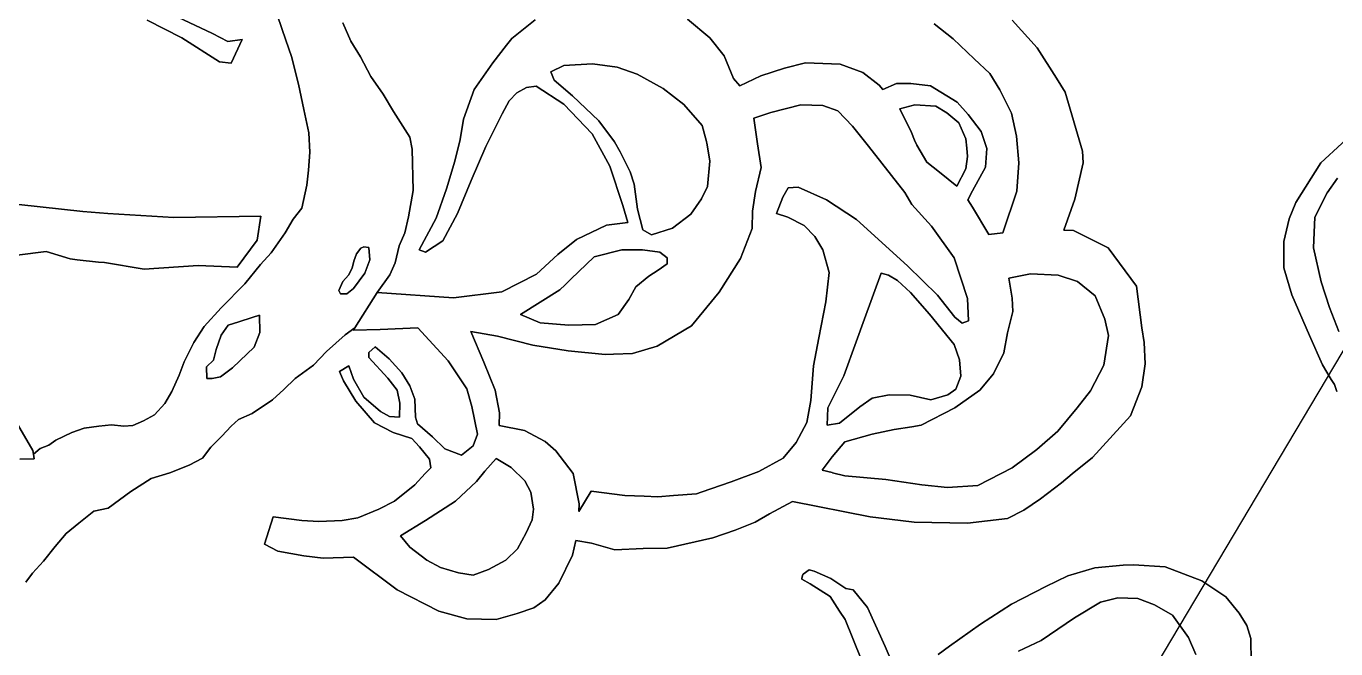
# Model space of a CAD drawing. Header units: inches. Extents: x 288635 to 1232953, y 676945 to 1655780.
# Drawn here: x 488074 to 512105, y 1268961 to 1280392 of the extents above; entities that cross this region are included whole.
import ezdxf

# ---------------------------------------------------------------- set-up
doc = ezdxf.new("R2010")
doc.units = ezdxf.units.IN
doc.header["$MEASUREMENT"] = 0
doc.layers.add('Images', color=7, linetype='Continuous')
picture_1 = doc.add_image_def('image6.jpg', size_in_pixel=(2592, 3907))
picture_2 = doc.add_image_def('image7.jpg', size_in_pixel=(2590, 3729))

msp = doc.modelspace()

# ---------------------------------------------------------------- linework, layer by layer
at = {"color": 1}
for points in [[(490443.3151, 1280755.0398), (491493.1839, 1280255.5054), (491772.5845, 1280111.5718), (492035.0516, 1280145.4385), (491836.9312, 1279713.299), (491618.4908, 1279738.6991), (490927.6094, 1280180.66), (490292.6082, 1280500.7006)], [(490292.6082, 1280500.7006), (490927.6094, 1280180.66), (491618.4908, 1279738.6991), (491836.9312, 1279713.299), (492035.0516, 1280145.4385), (491772.5845, 1280111.5718), (491493.1839, 1280255.5054), (490443.3151, 1280755.0398)], [(492683.1935, 1280580.1255), (492840.6738, 1280138.1646), (492942.274, 1279838.444), (493069.2742, 1279325.363), (493165.7944, 1278863.082), (493262.3146, 1278436.3612), (493277.5546, 1278080.7605), (493252.1546, 1277750.5598), (493226.7545, 1277476.2393), (493130.2343, 1277049.5184), (492972.754, 1276846.318), (492825.4337, 1276597.3975), (492571.4332, 1276231.6368), (492373.3128, 1276018.2763), (492088.8323, 1275662.6756), (491651.9514, 1275220.7147), (491342.0708, 1274880.3541), (491149.0304, 1274585.7135), (490971.23, 1274230.1128), (490879.7898, 1273986.2723), (490747.7096, 1273686.5517), (490615.6293, 1273468.1112), (490427.6689, 1273254.7508), (490229.5485, 1273148.0706), (490031.4281, 1273061.7104), (489863.7878, 1273046.4704), (489640.2674, 1273071.8704), (489406.5869, 1273046.4704), (489137.3464, 1273010.9103), (488913.8259, 1272929.6302), (488619.1853, 1272792.4699), (488489.6451, 1272701.6647), (488330.8947, 1272638.1646), (488206.3332, 1272536.2545), (488197.7742, 1272600.4465), (487720.2533, 1273423.4081)], [(488070.5442, 1270186.4247), (488187.3845, 1270348.985), (488390.5849, 1270567.4254), (488603.9453, 1270841.746), (488807.1457, 1271075.4265), (489040.8262, 1271268.4668), (489315.1467, 1271486.9073), (489579.3072, 1271542.7874), (489995.8681, 1271847.588), (490366.7088, 1272086.3485), (490712.1495, 1272193.0287), (491067.7502, 1272335.269), (491306.5107, 1272462.2692), (491463.991, 1272665.4696), (491667.1914, 1272863.59), (491834.8318, 1273046.4704), (491971.992, 1273168.3906), (492220.9125, 1273280.1509), (492596.8333, 1273534.1514), (492800.0337, 1273722.1117), (493008.3141, 1273925.3122), (493348.6748, 1274169.1526), (493587.4353, 1274418.0731), (493927.7959, 1274727.9538), (494104.7248, 1274854.6834), (494076.8679, 1274810.6306), (494569.6289, 1274825.8707), (495261.5987, 1274856.6249), (495817.1947, 1274250.5595), (496157.5554, 1273732.3985), (496254.0756, 1273407.2778), (496355.6758, 1272904.3568), (496274.3956, 1272685.9164), (496061.0352, 1272518.276), (495756.2346, 1272635.1163), (495527.6341, 1272853.5567), (495253.3136, 1273092.3172), (495217.7535, 1273214.2374), (495207.5935, 1273544.4381), (495111.0733, 1273788.2786), (494968.833, 1274027.0391), (494735.1525, 1274286.1196), (494476.072, 1274504.56), (494359.2318, 1274402.9598), (494364.3118, 1274311.5196), (494709.7525, 1273930.5189), (494882.4728, 1273706.9984), (494928.1929, 1273473.318), (494923.1129, 1273214.2374), (494740.2325, 1273224.3975), (494577.6722, 1273320.9177), (494267.7916, 1273579.9982), (494079.8312, 1273910.1988), (493993.471, 1274154.0393), (493825.8307, 1274052.4391), (493896.9508, 1273879.7188), (494125.5513, 1273508.878), (494465.912, 1273112.6372), (494806.2727, 1272929.7569), (495151.7134, 1272823.0767), (495293.9536, 1272670.6764), (495476.834, 1272442.0759), (495499.6941, 1272282.0556), (495395.5538, 1272177.9154), (495207.5935, 1271969.6349), (494831.6727, 1271674.9944), (494542.1121, 1271522.5941), (494161.1114, 1271365.1137), (493871.5508, 1271314.3136), (493444.8299, 1271299.0736), (493129.8693, 1271319.3936), (492606.6283, 1271385.4338), (492444.0679, 1270882.5128), (492692.9884, 1270755.5125), (493170.5094, 1270669.1523), (493526.1101, 1270628.5123), (494079.0641, 1270645.6414), (494881.7057, 1270046.2002), (495648.7872, 1269649.9594), (496161.8682, 1269512.7992), (496700.3493, 1269497.5591), (497081.3501, 1269609.3193), (497386.1507, 1269710.9196), (497594.4311, 1269863.3199), (497848.4316, 1270168.1205), (498097.3521, 1270681.2015), (498159.3323, 1270947.7163), (498446.5233, 1270903.2561), (498873.2441, 1270781.3359), (499396.4852, 1270801.6559), (499833.3661, 1270806.736), (500671.5677, 1270999.7763), (501083.0486, 1271136.9366), (501448.8093, 1271284.2569), (501712.9698, 1271436.6572), (502135.9602, 1271666.7235), (503558.363, 1271382.2429), (503711.3245, 1271363.9645), (504366.0847, 1271285.7227), (505346.5266, 1271265.4027), (506083.1281, 1271351.7628), (506382.8487, 1271509.2431), (506685.0523, 1271716.014), (507070.9014, 1272011.0871), (507266.7705, 1272174.7245), (507642.6912, 1272474.4451), (508338.6526, 1273241.5266), (508546.933, 1273769.8477), (508607.8556, 1274192.498), (508588.461, 1274587.149), (508546.933, 1274851.8898), (508445.3328, 1275618.9714), (507927.1718, 1276320.0128), (507292.1705, 1276640.0534), (507116.1891, 1276646.6693), (507315.3744, 1277218.5554), (507467.7747, 1277884.0368), (507456.9945, 1278095.3283), (507140.5842, 1279180.6827), (506980.0937, 1279438.5199), (506624.493, 1279997.321), (506167.2921, 1280505.322)], [(506167.2921, 1280505.322), (506624.493, 1279997.321), (506980.0937, 1279438.5199), (507140.5842, 1279180.6827), (507456.9945, 1278095.3283), (507467.7747, 1277884.0368), (507315.3744, 1277218.5554), (507116.1891, 1276646.6693), (507292.1705, 1276640.0534), (507292.1705, 1276640.0534), (507927.1718, 1276320.0128), (508445.3328, 1275618.9714), (508546.933, 1274851.8898), (508588.461, 1274587.149), (508607.8556, 1274192.498), (508546.933, 1273769.8477), (508338.6526, 1273241.5266), (507642.6912, 1272474.4451), (507266.7705, 1272174.7245), (507070.9014, 1272011.0871), (506685.0523, 1271716.014), (506382.8487, 1271509.2431), (506083.1281, 1271351.7628), (505346.5266, 1271265.4027), (504366.0847, 1271285.7227), (503711.3245, 1271363.9645), (503558.363, 1271382.2429), (502135.9602, 1271666.7235), (501712.9698, 1271436.6572), (501448.8093, 1271284.2569), (501083.0486, 1271136.9366), (500671.5677, 1270999.7763), (499833.3661, 1270806.736), (499396.4852, 1270801.6559), (498873.2441, 1270781.3359), (498446.5233, 1270903.2561), (498159.3323, 1270947.7163), (498097.3521, 1270681.2015), (497848.4316, 1270168.1205), (497594.4311, 1269863.3199), (497386.1507, 1269710.9196), (497081.3501, 1269609.3193), (496700.3493, 1269497.5591), (496161.8682, 1269512.7992), (495648.7872, 1269649.9594), (494881.7057, 1270046.2002), (494079.0641, 1270645.6414), (493526.1101, 1270628.5123), (493170.5094, 1270669.1523), (492692.9884, 1270755.5125), (492444.0679, 1270882.5128), (492606.6283, 1271385.4338), (493129.8693, 1271319.3936), (493444.8299, 1271299.0736), (493871.5508, 1271314.3136), (494161.1114, 1271365.1137), (494542.1121, 1271522.5941), (494831.6727, 1271674.9944), (495207.5935, 1271969.6349), (495395.5538, 1272177.9154), (495499.6941, 1272282.0556), (495476.834, 1272442.0759), (495293.9536, 1272670.6764), (495151.7134, 1272823.0767), (494806.2727, 1272929.7569), (494465.912, 1273112.6372), (494125.5513, 1273508.878), (493896.9508, 1273879.7188), (493825.8307, 1274052.4391), (493993.471, 1274154.0393), (494079.8312, 1273910.1988), (494267.7916, 1273579.9982), (494577.6722, 1273320.9177), (494740.2325, 1273224.3975), (494923.1129, 1273214.2374), (494928.1929, 1273473.318), (494882.4728, 1273706.9984), (494709.7525, 1273930.5189), (494364.3118, 1274311.5196), (494359.2318, 1274402.9598), (494476.072, 1274504.56), (494735.1525, 1274286.1196), (494968.833, 1274027.0391), (495111.0733, 1273788.2786), (495207.5935, 1273544.4381), (495217.7535, 1273214.2374), (495253.3136, 1273092.3172), (495527.6341, 1272853.5567), (495756.2346, 1272635.1163), (496061.0352, 1272518.276), (496274.3956, 1272685.9164), (496355.6758, 1272904.3568), (496254.0756, 1273407.2778), (496157.5554, 1273732.3985), (495817.1947, 1274250.5595), (495261.5987, 1274856.6249), (494569.6289, 1274825.8707), (494076.8679, 1274810.6306), (494104.7248, 1274854.6834), (494513.7487, 1275501.512), (495915.8316, 1275404.9918), (496799.7533, 1275516.752), (497439.8346, 1275841.8727), (497830.9954, 1276202.5534), (498171.3561, 1276476.874), (498725.0772, 1276741.0345), (499111.1579, 1276786.7546), (499019.7178, 1277101.7152), (498780.9573, 1277823.0767), (498460.9166, 1278417.4378), (497937.6756, 1278960.9989), (497434.7546, 1279291.1996), (497257.3776, 1279268.3395), (497079.5772, 1279166.7393), (496937.3369, 1279024.4991), (496805.2567, 1278785.7386), (496510.6161, 1278186.2974), (496241.3755, 1277556.3761), (495987.375, 1276951.8549), (495718.1345, 1276448.9339), (495403.1739, 1276240.6535), (495286.3336, 1276286.3736), (495596.2142, 1276865.4947), (495789.2546, 1277409.0558), (495941.6549, 1277911.9768), (496038.1751, 1278313.2976), (496099.1353, 1278684.1384), (496297.2556, 1279227.6995), (496637.6163, 1279720.4605), (496886.1135, 1280043.0411), (496982.6337, 1280164.9613), (497414.4346, 1280510.402)], [(497414.4346, 1280510.402), (496982.6337, 1280164.9613), (496886.1135, 1280043.0411), (496637.6163, 1279720.4605), (496297.2556, 1279227.6995), (496099.1353, 1278684.1384), (496038.1751, 1278313.2976), (495941.6549, 1277911.9768), (495789.2546, 1277409.0558), (495596.2142, 1276865.4947), (495286.3336, 1276286.3736), (495403.1739, 1276240.6535), (495718.1345, 1276448.9339), (495987.375, 1276951.8549), (496241.3755, 1277556.3761), (496510.6161, 1278186.2974), (496805.2567, 1278785.7386), (496937.3369, 1279024.4991), (497079.5772, 1279166.7393), (497257.3776, 1279268.3395), (497434.7546, 1279291.1996), (497937.6756, 1278960.9989), (498460.9166, 1278417.4378), (498780.9573, 1277823.0767), (499019.7178, 1277101.7152), (499111.1579, 1276786.7546), (498725.0772, 1276741.0345), (498171.3561, 1276476.874), (497830.9954, 1276202.5534), (497439.8346, 1275841.8727), (496799.7533, 1275516.752), (495915.8316, 1275404.9918), (494513.7487, 1275501.512), (494745.6776, 1275830.316), (494847.2778, 1276048.7564), (494918.3979, 1276358.637), (495025.0781, 1276597.3975), (495091.1183, 1276892.0381), (495177.4784, 1277374.6391), (495157.1584, 1278136.6406), (495111.4383, 1278355.081), (494811.7177, 1278827.522), (494623.7573, 1279142.4826), (494395.1569, 1279467.6032), (494207.1965, 1279828.284), (494029.3961, 1280117.8445), (493887.1559, 1280453.1252)], [(500208.5319, 1280522.2552), (500619.921, 1280180.2014), (500884.0815, 1279850.0007), (501051.7218, 1279433.4399), (501168.5621, 1279296.2796), (501554.6428, 1279479.16), (501991.5237, 1279621.4003), (502372.5245, 1279717.9204), (503007.5257, 1279692.5204), (503424.0866, 1279540.1201), (503723.8072, 1279306.4396), (503791.1124, 1279230.1604), (504043.8478, 1279341.9997), (504308.0083, 1279341.9997), (504668.6891, 1279296.2796), (505156.37, 1278996.559), (505359.5704, 1278773.0386), (505598.3309, 1278458.0779), (505699.9311, 1278148.1973), (505674.5311, 1277802.7566), (505441.3221, 1277369.5239), (505352.6119, 1277204.7268), (505435.7706, 1277071.2352), (505737.6874, 1276568.9333), (505993.648, 1276597.0446), (506253.6522, 1277365.8757), (506289.2123, 1277884.0368), (506248.5722, 1278371.7178), (506152.052, 1278793.3586), (505938.6916, 1279225.1595), (505755.8112, 1279524.8801), (505466.2507, 1279794.1206), (505085.2499, 1280159.8813), (504734.7292, 1280434.2019)], [(504734.7292, 1280434.2019), (505085.2499, 1280159.8813), (505466.2507, 1279794.1206), (505755.8112, 1279524.8801), (505938.6916, 1279225.1595), (506152.052, 1278793.3586), (506248.5722, 1278371.7178), (506289.2123, 1277884.0368), (506253.6522, 1277365.8757), (505993.648, 1276597.0446), (505737.6874, 1276568.9333), (505435.7706, 1277071.2352), (505352.6119, 1277204.7268), (505441.3221, 1277369.5239), (505674.5311, 1277802.7566), (505699.9311, 1278148.1973), (505598.3309, 1278458.0779), (505359.5704, 1278773.0386), (505156.37, 1278996.559), (504668.6891, 1279296.2796), (504308.0083, 1279341.9997), (504043.8478, 1279341.9997), (503791.1124, 1279230.1604), (503723.8072, 1279306.4396), (503424.0866, 1279540.1201), (503007.5257, 1279692.5204), (502372.5245, 1279717.9204), (501991.5237, 1279621.4003), (501554.6428, 1279479.16), (501168.5621, 1279296.2796), (501051.7218, 1279433.4399), (500884.0815, 1279850.0007), (500619.921, 1280180.2014), (500208.5319, 1280522.2552)], [(512121.1824, 1273686.5722), (512083.4041, 1273812.0543), (512017.364, 1273908.5745), (511859.8837, 1274172.735), (511621.1232, 1274716.2961), (511296.0025, 1275457.9776), (511153.7623, 1275955.8186), (511148.6822, 1276438.4195), (511250.2824, 1276854.9804), (511372.2027, 1277154.701), (511829.4036, 1277886.2224), (512601.5651, 1278592.3438)], [(512601.5651, 1278592.3438), (511829.4036, 1277886.2224), (511372.2027, 1277154.701), (511250.2824, 1276854.9804), (511148.6822, 1276438.4195), (511153.7623, 1275955.8186), (511296.0025, 1275457.9776), (511621.1232, 1274716.2961), (511859.8837, 1274172.735), (512017.364, 1273908.5745), (512083.4041, 1273812.0543), (512121.1824, 1273686.5722)], [(512134.2042, 1277601.7419), (511946.2438, 1277332.5013), (511722.7234, 1276885.4604), (511697.3233, 1276321.5793), (511834.4836, 1275701.8181), (511986.8839, 1275229.3771), (512159.6043, 1274787.4162)], [(512159.6043, 1274787.4162), (511986.8839, 1275229.3771), (511834.4836, 1275701.8181), (511697.3233, 1276321.5793), (511722.7234, 1276885.4604), (511946.2438, 1277332.5013), (512134.2042, 1277601.7419)], [(487938.4468, 1277116.4825), (489115.993, 1276988.6868), (489571.6922, 1276953.946), (490783.2525, 1276877.722), (492379.434, 1276905.8737), (492311.7005, 1276465.6062), (491947.6331, 1275966.0719), (491227.965, 1275999.9386), (490237.363, 1275932.2051), (489509.2283, 1276050.7387), (489398.6087, 1276062.6976), (489009.6257, 1276104.7498), (488882.6937, 1276118.4722), (488442.4261, 1276253.9391), (487909.0251, 1276186.2056)], [(487909.0251, 1276186.2056), (488442.4261, 1276253.9391), (488882.6937, 1276118.4722), (489009.6257, 1276104.7498), (489398.6087, 1276062.6976), (489509.2283, 1276050.7387), (490237.363, 1275932.2051), (491227.965, 1275999.9386), (491947.6331, 1275966.0719), (492311.7005, 1276465.6062), (492379.434, 1276905.8737), (490783.2525, 1276877.722), (489571.6922, 1276953.946), (489115.993, 1276988.6868), (487938.4468, 1277116.4825)], [(487720.2533, 1273423.4081), (488197.7742, 1272600.4465), (488206.3332, 1272536.2545), (488218.0943, 1272448.0462), (487958.4018, 1272443.5101)], [(504805.8404, 1268855.0766), (505017.5075, 1269007.4769), (505584.7753, 1269413.8777), (506152.0431, 1269777.9451), (506787.0443, 1270108.1458), (507184.9785, 1270302.8795), (507684.5128, 1270446.8131), (508200.9805, 1270497.6132), (508394.612, 1270506.032), (508971.4487, 1270463.7465), (509648.7834, 1270209.746), (510089.0509, 1269913.412), (510089.0509, 1269913.412), (510334.5848, 1269617.0781), (510470.0517, 1269388.4777), (510546.2519, 1269151.4105), (510554.7185, 1268711.143)], [(510554.7185, 1268711.143), (510546.2519, 1269151.4105), (510470.0517, 1269388.4777), (510334.5848, 1269617.0781), (510089.0509, 1269913.412), (509648.7834, 1270209.746), (508971.4487, 1270463.7465), (508394.612, 1270506.032), (508200.9805, 1270497.6132), (507684.5128, 1270446.8131), (507684.5128, 1270446.8131), (507184.9785, 1270302.8795), (506787.0443, 1270108.1458), (506152.0431, 1269777.9451), (505584.7753, 1269413.8777), (505017.5075, 1269007.4769), (504805.8404, 1268855.0766)], [(503394.5099, 1268769.8312), (503102.4094, 1269500.0827), (502995.0284, 1269654.1198), (502828.9214, 1269920.3433), (502461.6273, 1270155.7708), (502309.227, 1270238.321), (502306.052, 1270260.546), (502325.1021, 1270324.0462), (502329.8546, 1270327.5407), (502330.3938, 1270329.3379), (502438.344, 1270408.713), (502533.5942, 1270386.488), (502841.5698, 1270253.1377), (503113.5326, 1270069.3187), (503247.4013, 1270045.1255), (503514.1019, 1269721.2748), (503837.9525, 1269003.7234), (504041.1529, 1268521.1224)], [(504041.1529, 1268521.1224), (503837.9525, 1269003.7234), (503514.1019, 1269721.2748), (503247.4013, 1270045.1255), (503113.5326, 1270069.3187), (502841.5698, 1270253.1377), (502533.5942, 1270386.488), (502438.344, 1270408.713), (502330.3938, 1270329.3379), (502329.8546, 1270327.5407), (502325.1021, 1270324.0462), (502306.052, 1270260.546), (502309.227, 1270238.321), (502461.6273, 1270155.7708), (502828.9214, 1269920.3433), (502995.0284, 1269654.1198), (503102.4094, 1269500.0827), (503394.5099, 1268769.8312)], [(509538.7165, 1268855.0766), (509403.2496, 1269168.3439), (509106.5899, 1269577.1564), (508777.3826, 1269770.14), (508470.8792, 1269883.6598), (508107.6159, 1269895.0118), (507789.7605, 1269815.5479), (507312.9774, 1269531.7485), (506699.9706, 1269111.7253), (506285.0138, 1268918.4578)], [(506285.0138, 1268918.4578), (506699.9706, 1269111.7253), (507312.9774, 1269531.7485), (507789.7605, 1269815.5479), (508107.6159, 1269895.0118), (508470.8792, 1269883.6598), (508777.3826, 1269770.14), (509106.5899, 1269577.1564), (509403.2496, 1269168.3439), (509538.7165, 1268855.0766)]]:
    msp.add_lwpolyline(points, dxfattribs=at)
at = {"color": 1, "ltscale": 3}
for points in [[(487958.4018, 1272443.5101), (488218.0943, 1272448.0462), (488206.3332, 1272536.2545), (488330.8947, 1272638.1646), (488489.6451, 1272701.6647), (488619.1853, 1272792.4699), (488913.8259, 1272929.6302), (489137.3464, 1273010.9103), (489406.5869, 1273046.4704), (489640.2674, 1273071.8704), (489863.7878, 1273046.4704), (490031.4281, 1273061.7104), (490229.5485, 1273148.0706), (490427.6689, 1273254.7508), (490615.6293, 1273468.1112), (490747.7096, 1273686.5517), (490879.7898, 1273986.2723), (490971.23, 1274230.1128), (491149.0304, 1274585.7135), (491342.0708, 1274880.3541), (491651.9514, 1275220.7147), (492088.8323, 1275662.6756), (492373.3128, 1276018.2763), (492571.4332, 1276231.6368), (492825.4337, 1276597.3975), (492972.754, 1276846.318), (493130.2343, 1277049.5184), (493226.7545, 1277476.2393), (493252.1546, 1277750.5598), (493277.5546, 1278080.7605), (493262.3146, 1278436.3612), (493165.7944, 1278863.082), (493069.2742, 1279325.363), (492942.274, 1279838.444), (492840.6738, 1280138.1646), (492683.1935, 1280580.1255)], [(493887.1559, 1280453.1252), (494029.3961, 1280117.8445), (494207.1965, 1279828.284), (494395.1569, 1279467.6032), (494623.7573, 1279142.4826), (494811.7177, 1278827.522), (495111.4383, 1278355.081), (495157.1584, 1278136.6406), (495177.4784, 1277374.6391), (495091.1183, 1276892.0381), (495025.0781, 1276597.3975), (494918.3979, 1276358.637), (494847.2778, 1276048.7564), (494745.6776, 1275830.316), (494513.7487, 1275501.512), (494104.7248, 1274854.6834), (493927.7959, 1274727.9538), (493587.4353, 1274418.0731), (493348.6748, 1274169.1526), (493008.3141, 1273925.3122), (492800.0337, 1273722.1117), (492596.8333, 1273534.1514), (492220.9125, 1273280.1509), (491971.992, 1273168.3906), (491834.8318, 1273046.4704), (491667.1914, 1272863.59), (491463.991, 1272665.4696), (491306.5107, 1272462.2692), (491067.7502, 1272335.269), (490712.1495, 1272193.0287), (490366.7088, 1272086.3485), (489995.8681, 1271847.588), (489579.3072, 1271542.7874), (489315.1467, 1271486.9073), (489040.8262, 1271268.4668), (488807.1457, 1271075.4265), (488603.9453, 1270841.746), (488390.5849, 1270567.4254), (488187.3845, 1270348.985), (488070.5442, 1270186.4247)]]:
    msp.add_lwpolyline(points, dxfattribs=at)
at = {"color": 1}
for points in [[(500476.8601, 1278571.0398), (500141.5794, 1278952.0406), (499760.5787, 1279246.6812), (499283.0577, 1279510.8417), (498917.297, 1279642.922), (498465.1761, 1279698.8021), (497936.855, 1279673.402), (497698.0945, 1279551.4818), (497764.1347, 1279404.1615), (498099.4153, 1279114.6009), (498582.0163, 1278652.32), (498871.5769, 1278266.2392), (498975.7085, 1278087.4047), (499154.3764, 1277715.5145), (499227.1776, 1277494.0777), (499293.2177, 1277031.7968), (499389.7379, 1276650.796), (499547.2182, 1276559.3558), (499933.299, 1276681.2761), (500268.5797, 1276940.3566), (500466.7001, 1277224.8371), (500573.3803, 1277448.3576), (500621.2872, 1277911.6552), (500568.9928, 1278213.8005), (500554.3033, 1278298.6734), (500539.0762, 1278342.4514), (500476.8601, 1278571.0398)], [(499933.299, 1276681.2761), (499547.2182, 1276559.3558), (499389.7379, 1276650.796), (499293.2177, 1277031.7968), (499227.1776, 1277494.0777), (499154.3764, 1277715.5145), (498975.7085, 1278087.4047), (498871.5769, 1278266.2392), (498582.0163, 1278652.32), (498099.4153, 1279114.6009), (497764.1347, 1279404.1615), (497698.0945, 1279551.4818), (497936.855, 1279673.402), (498465.1761, 1279698.8021), (498917.297, 1279642.922), (499283.0577, 1279510.8417), (499760.5787, 1279246.6812), (500141.5794, 1278952.0406), (500476.8601, 1278571.0398), (500539.0762, 1278342.4514), (500554.3033, 1278298.6734), (500568.9928, 1278213.8005), (500621.2872, 1277911.6552), (500573.3803, 1277448.3576), (500466.7001, 1277224.8371), (500268.5797, 1276940.3566), (499933.299, 1276681.2761)], [(504196.2481, 1277340.4757), (503530.7668, 1278188.8374), (503236.1262, 1278559.6781), (502966.8857, 1278839.0787), (502692.5651, 1278935.5989), (502291.2443, 1278950.8389), (501737.5232, 1278808.5986), (501427.6426, 1278701.9184), (501493.6827, 1278229.4775), (501559.7228, 1277797.6766), (501458.1226, 1277355.7157), (501402.2425, 1276995.035), (501397.1625, 1276680.0744), (501178.7221, 1276126.3533), (500792.6413, 1275506.592), (500279.5603, 1274891.9108), (499649.639, 1274515.99), (499202.5981, 1274383.9098), (498852.8822, 1274369.7798), (498699.6771, 1274363.5897), (498018.9558, 1274434.7099), (497368.7145, 1274536.3101), (496723.5532, 1274698.8704), (496233.0785, 1274785.1939), (496472.516, 1274225.1595), (496680.7964, 1273706.9984), (496762.0766, 1273295.5176), (496751.1494, 1273063.7263), (497218.5104, 1272967.2061), (497594.4311, 1272769.0857), (497792.5515, 1272596.3653), (498112.5921, 1272179.8045), (498219.2724, 1271621.0034), (498213.612, 1271480.9095), (498441.4433, 1271853.218), (499056.1245, 1271777.0179), (499413.6651, 1271762.1203), (499665.7257, 1271751.6178), (499950.9037, 1271774.0247), (500376.9271, 1271807.498), (500456.6406, 1271834.9194), (501011.9284, 1272025.9384), (501514.8494, 1272213.8988), (501961.8903, 1272462.8193), (502205.7308, 1272747.2998), (502398.7712, 1273118.1406), (502474.9713, 1273519.4614), (502520.6914, 1274154.4627), (502617.2116, 1274672.6237), (502748.4452, 1275333.8717), (502809.4053, 1275872.3528), (502692.5651, 1276283.8336), (502545.2448, 1276532.7541), (502347.1244, 1276735.9545), (502047.4038, 1276888.3548), (501839.1234, 1276954.3949), (501955.9636, 1277254.1155), (502057.5638, 1277426.8359), (502240.4442, 1277436.9959), (502758.6052, 1277203.3154), (503312.3263, 1276842.6347), (504247.0482, 1275994.273), (504795.6893, 1275455.7919), (505115.73, 1275049.3911), (505246.4349, 1274942.146), (505364.6505, 1274983.351), (505349.4104, 1275389.7518), (505100.4899, 1276141.5933), (504689.0091, 1276720.7145), (504323.2484, 1277116.9552), (504196.2481, 1277340.4757)], [(503530.7668, 1278188.8374), (504196.2481, 1277340.4757), (504323.2484, 1277116.9552), (504689.0091, 1276720.7145), (505100.4899, 1276141.5933), (505349.4104, 1275389.7518), (505364.6505, 1274983.351), (505246.4349, 1274942.146), (505115.73, 1275049.3911), (504795.6893, 1275455.7919), (504247.0482, 1275994.273), (503312.3263, 1276842.6347), (502758.6052, 1277203.3154), (502240.4442, 1277436.9959), (502057.5638, 1277426.8359), (501955.9636, 1277254.1155), (501839.1234, 1276954.3949), (502047.4038, 1276888.3548), (502347.1244, 1276735.9545), (502545.2448, 1276532.7541), (502692.5651, 1276283.8336), (502809.4053, 1275872.3528), (502748.4452, 1275333.8717), (502617.2116, 1274672.6237), (502520.6914, 1274154.4627), (502474.9713, 1273519.4614), (502398.7712, 1273118.1406), (502205.7308, 1272747.2998), (501961.8903, 1272462.8193), (501514.8494, 1272213.8988), (501011.9284, 1272025.9384), (500456.6406, 1271834.9194), (500376.9271, 1271807.498), (499950.9037, 1271774.0247), (499665.7257, 1271751.6178), (499413.6651, 1271762.1203), (499056.1245, 1271777.0179), (498441.4433, 1271853.218), (498213.612, 1271480.9095), (498219.2724, 1271621.0034), (498112.5921, 1272179.8045), (497792.5515, 1272596.3653), (497594.4311, 1272769.0857), (497218.5104, 1272967.2061), (496751.1494, 1273063.7263), (496762.0766, 1273295.5176), (496680.7964, 1273706.9984), (496472.516, 1274225.1595), (496233.0785, 1274785.1939), (496723.5532, 1274698.8704), (497368.7145, 1274536.3101), (498018.9558, 1274434.7099), (498699.6771, 1274363.5897), (498852.8822, 1274369.7798), (499202.5981, 1274383.9098), (499649.639, 1274515.99), (500279.5603, 1274891.9108), (500792.6413, 1275506.592), (501178.7221, 1276126.3533), (501397.1625, 1276680.0744), (501402.2425, 1276995.035), (501458.1226, 1277355.7157), (501559.7228, 1277797.6766), (501493.6827, 1278229.4775), (501427.6426, 1278701.9184), (501737.5232, 1278808.5986), (502291.2443, 1278950.8389), (502692.5651, 1278935.5989), (502966.8857, 1278839.0787), (503236.1262, 1278559.6781), (503530.7668, 1278188.8374)], [(504831.2494, 1277711.3164), (505150.5228, 1277455.1094), (505318.9304, 1277772.2766), (505349.4104, 1278000.877), (505335.4204, 1278150.1045), (505318.9304, 1278325.9977), (505186.8501, 1278615.5582), (505040.9821, 1278741.0726), (504968.4097, 1278803.5186), (504765.2093, 1278925.4389), (504379.1285, 1278945.7589), (504104.8079, 1278874.6388), (504318.1684, 1278442.8379), (504376.1301, 1278302.5096), (504414.6886, 1278209.1574), (504597.5689, 1277894.1968), (504831.2494, 1277711.3164)], [(505318.9304, 1277772.2766), (505150.5228, 1277455.1094), (504831.2494, 1277711.3164), (504597.5689, 1277894.1968), (504414.6886, 1278209.1574), (504376.1301, 1278302.5096), (504318.1684, 1278442.8379), (504104.8079, 1278874.6388), (504379.1285, 1278945.7589), (504765.2093, 1278925.4389), (504968.4097, 1278803.5186), (505040.9821, 1278741.0726), (505186.8501, 1278615.5582), (505318.9304, 1278325.9977), (505335.4204, 1278150.1045), (505349.4104, 1278000.877), (505318.9304, 1277772.2766)], [(493843.9977, 1275481.3228), (493960.8379, 1275476.2428), (494082.7582, 1275577.843), (494291.0386, 1275857.2436), (494377.3987, 1276101.0841), (494362.1587, 1276329.6845), (494271.3535, 1276339.8445), (494214.2034, 1276314.4445), (494134.8283, 1276212.8443), (494087.2032, 1276076.319), (494055.4531, 1275952.4938), (493985.603, 1275822.3185), (493887.1778, 1275704.8433), (493808.4376, 1275542.2829), (493843.9977, 1275481.3228)], [(494082.7582, 1275577.843), (493960.8379, 1275476.2428), (493843.9977, 1275481.3228), (493808.4376, 1275542.2829), (493887.1778, 1275704.8433), (493985.603, 1275822.3185), (494055.4531, 1275952.4938), (494087.2032, 1276076.319), (494134.8283, 1276212.8443), (494214.2034, 1276314.4445), (494271.3535, 1276339.8445), (494362.1587, 1276329.6845), (494377.3987, 1276101.0841), (494291.0386, 1275857.2436), (494082.7582, 1275577.843)], [(499385.806, 1276285.4343), (499002.5091, 1276289.1556), (498496.4083, 1276158.9091), (498068.4555, 1275749.5629), (497961.9717, 1275645.051), (497867.5037, 1275552.3325), (497145.5658, 1275102.0517), (497506.5348, 1274945.7558), (498031.2422, 1274901.0999), (498518.7363, 1274915.9852), (498935.5251, 1275098.3303), (499132.7556, 1275377.43), (499259.2808, 1275604.4311), (499497.4458, 1275805.3829), (499672.3483, 1275913.3014), (499836.0868, 1276028.6626), (499836.0868, 1276136.5812), (499698.3976, 1276244.4997), (499385.806, 1276285.4343)], [(498518.7363, 1274915.9852), (498031.2422, 1274901.0999), (497506.5348, 1274945.7558), (497145.5658, 1275102.0517), (497867.5037, 1275552.3325), (497961.9717, 1275645.051), (498068.4555, 1275749.5629), (498496.4083, 1276158.9091), (499002.5091, 1276289.1556), (499385.806, 1276285.4343), (499698.3976, 1276244.4997), (499836.0868, 1276136.5812), (499836.0868, 1276028.6626), (499672.3483, 1275913.3014), (499497.4458, 1275805.3829), (499259.2808, 1275604.4311), (499132.7556, 1275377.43), (498935.5251, 1275098.3303), (498518.7363, 1274915.9852)], [(506177.4521, 1275156.0713), (506080.9319, 1274764.9105), (506015.7384, 1274398.3031), (505822.698, 1274012.2224), (505573.7775, 1273707.4218), (505111.4966, 1273387.3811), (504496.8154, 1273067.3405), (504322.3544, 1273038.5634), (504004.0544, 1272986.0603), (503597.6536, 1272899.7001), (503094.7326, 1272762.5399), (502866.1321, 1272488.2193), (502682.0307, 1272241.7121), (502861.8862, 1272197.1675), (502866.6708, 1272192.3825), (503096.0821, 1272139.1644), (503847.9236, 1272068.0443), (504508.3249, 1271971.5241), (504980.7659, 1271920.724), (505534.487, 1271961.3641), (506164.4082, 1272281.4047), (506616.5292, 1272621.7654), (507002.6099, 1272957.046), (507358.2106, 1273383.7669), (507602.0511, 1273698.7275), (507845.8916, 1274166.0885), (507932.2518, 1274714.7296), (507866.2117, 1275014.4502), (507688.4113, 1275441.171), (507363.2906, 1275705.3315), (507012.7699, 1275822.1718), (506504.7689, 1275847.5718), (506103.4481, 1275766.2917), (506167.2921, 1275399.9118), (506177.4521, 1275156.0713)], [(505534.487, 1271961.3641), (504980.7659, 1271920.724), (504508.3249, 1271971.5241), (503847.9236, 1272068.0443), (503096.0821, 1272139.1644), (502866.6708, 1272192.3825), (502861.8862, 1272197.1675), (502682.0307, 1272241.7121), (502866.1321, 1272488.2193), (503094.7326, 1272762.5399), (503597.6536, 1272899.7001), (504004.0544, 1272986.0603), (504322.3544, 1273038.5634), (504496.8154, 1273067.3405), (505111.4966, 1273387.3811), (505573.7775, 1273707.4218), (505822.698, 1274012.2224), (506015.7384, 1274398.3031), (506080.9319, 1274764.9105), (506177.4521, 1275156.0713), (506167.2921, 1275399.9118), (506103.4481, 1275766.2917), (506504.7689, 1275847.5718), (507012.7699, 1275822.1718), (507363.2906, 1275705.3315), (507688.4113, 1275441.171), (507866.2117, 1275014.4502), (507932.2518, 1274714.7296), (507845.8916, 1274166.0885), (507602.0511, 1273698.7275), (507358.2106, 1273383.7669), (507002.6099, 1272957.046), (506616.5292, 1272621.7654), (506164.4082, 1272281.4047), (505534.487, 1271961.3641)], [(503370.8452, 1273401.822), (503600.4622, 1273562.0199), (503910.1781, 1273626.099), (504294.6531, 1273615.4192), (504673.7881, 1273535.3202), (504988.8439, 1273626.099), (505133.022, 1273727.5577), (505223.8008, 1273967.8545), (505197.1012, 1274266.8906), (505100.9824, 1274549.9068), (504647.0884, 1275105.2595), (504299.993, 1275500.4143), (504065.0361, 1275724.6914), (503899.4983, 1275820.8101), (503760.6601, 1275858.1896), (503456.3178, 1275018.8705), (503302.6426, 1274595.063), (503077.1491, 1273973.1944), (502783.453, 1273385.8022), (502772.7731, 1273065.4064), (502997.0502, 1273102.7859), (503370.8452, 1273401.822)], [(504988.8439, 1273626.099), (504673.7881, 1273535.3202), (504294.6531, 1273615.4192), (503910.1781, 1273626.099), (503600.4622, 1273562.0199), (503370.8452, 1273401.822), (502997.0502, 1273102.7859), (502772.7731, 1273065.4064), (502783.453, 1273385.8022), (503077.1491, 1273973.1944), (503302.6426, 1274595.063), (503456.3178, 1275018.8705), (503760.6601, 1275858.1896), (503899.4983, 1275820.8101), (504065.0361, 1275724.6914), (504299.993, 1275500.4143), (504647.0884, 1275105.2595), (505100.9824, 1274549.9068), (505197.1012, 1274266.8906), (505223.8008, 1273967.8545), (505133.022, 1273727.5577), (504988.8439, 1273626.099)], [(491381.6744, 1274137.6601), (491386.9661, 1273925.993), (491487.508, 1273925.993), (491640.9666, 1273952.4514), (491857.9254, 1274121.7851), (491995.509, 1274248.7854), (492260.0928, 1274497.4942), (492360.6347, 1274767.3697), (492355.343, 1275084.8704), (492221.8184, 1275043.2205), (491975.9172, 1274966.5173), (491778.5502, 1274904.9533), (491651.55, 1274719.7446), (491561.5914, 1274455.1608), (491510.3996, 1274262.8873), (491381.6744, 1274137.6601)], [(491487.508, 1273925.993), (491386.9661, 1273925.993), (491381.6744, 1274137.6601), (491510.3996, 1274262.8873), (491561.5914, 1274455.1608), (491651.55, 1274719.7446), (491778.5502, 1274904.9533), (491975.9172, 1274966.5173), (492221.8184, 1275043.2205), (492355.343, 1275084.8704), (492360.6347, 1274767.3697), (492260.0928, 1274497.4942), (491995.509, 1274248.7854), (491857.9254, 1274121.7851), (491640.9666, 1273952.4514), (491487.508, 1273925.993)], [(496974.6699, 1272291.5647), (496695.2693, 1272454.125), (496492.836, 1272223.6355), (496335.3557, 1272030.5951), (495949.275, 1271669.9143), (495400.6339, 1271314.3136), (494942.6658, 1271036.8022), (495115.3861, 1270828.5218), (495425.2668, 1270589.7613), (495674.1873, 1270452.601), (496004.3879, 1270356.0808), (496278.7085, 1270315.4408), (496558.109, 1270417.041), (496873.0697, 1270589.7613), (497091.5101, 1270798.0417), (497248.9904, 1271092.6823), (497360.7506, 1271331.4428), (497381.0707, 1271524.4832), (497335.3506, 1271834.3638), (497223.5904, 1272042.6442), (496974.6699, 1272291.5647)], [(496558.109, 1270417.041), (496278.7085, 1270315.4408), (496004.3879, 1270356.0808), (495674.1873, 1270452.601), (495425.2668, 1270589.7613), (495115.3861, 1270828.5218), (494942.6658, 1271036.8022), (495400.6339, 1271314.3136), (495949.275, 1271669.9143), (496335.3557, 1272030.5951), (496492.836, 1272223.6355), (496695.2693, 1272454.125), (496974.6699, 1272291.5647), (497223.5904, 1272042.6442), (497335.3506, 1271834.3638), (497381.0707, 1271524.4832), (497360.7506, 1271331.4428), (497248.9904, 1271092.6823), (497091.5101, 1270798.0417), (496873.0697, 1270589.7613), (496558.109, 1270417.041)]]:
    msp.add_lwpolyline(points, close=True, dxfattribs=at)

# ---------------------------------------------------------------- pictures from other files: only their frames are drawn
at = {"layer": 'Images'}
image = msp.add_image(picture_1, insert=(463037.5219, 1275868.6976), size_in_units=(43026.9717, 64855.8558), rotation=-30.719241845, dxfattribs=at)
image.dxf.flags = 7
image = msp.add_image(picture_2, insert=(433468.3601, 1220693.3743), size_in_units=(43179.7771, 62168.876), rotation=-30.500541912, dxfattribs=at)
image.dxf.flags = 7

doc.saveas('drawing.dxf')
